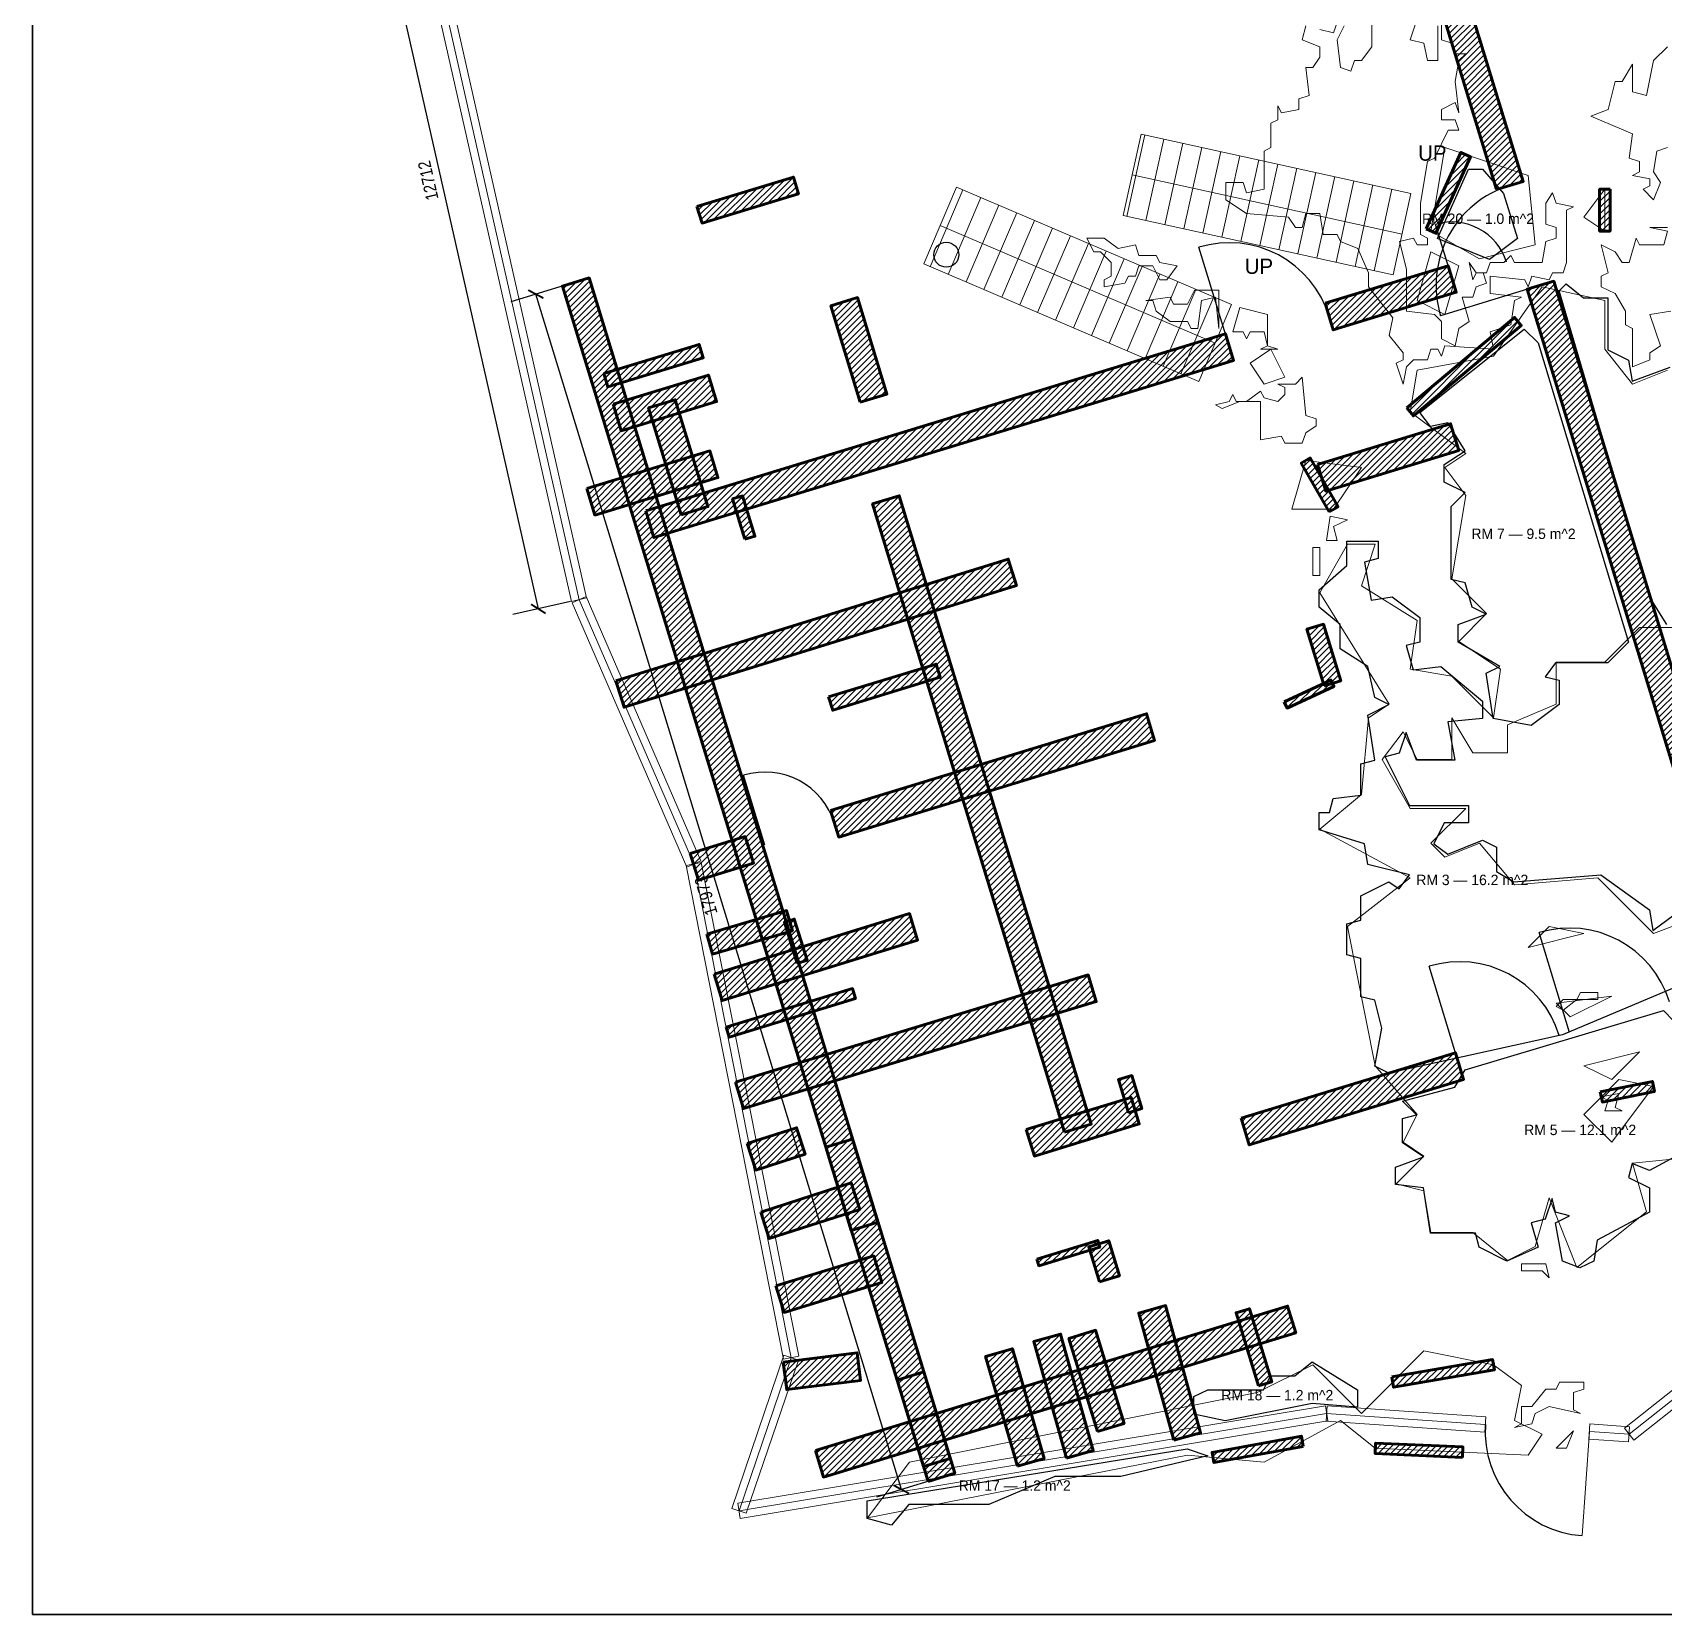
# Model space of a CAD drawing. Header units: metres. Extents: x 0 to 118, y -39 to 25.
# Drawn here: x 0 to 23.46, y -36.66 to -13.92 of the extents above; entities that cross this region are included whole.
import ezdxf
from ezdxf.enums import TextEntityAlignment as Align

# ---------------------------------------------------------------- set-up
doc = ezdxf.new("R2010")
doc.units = ezdxf.units.M
for name, color, linetype, lineweight in [('A-ANNO-DIMS', 3, 'Continuous', 18), ('A-ANNO-SYMB', 1, 'Continuous', 25), ('A-ANNO-TTLB', 7, 'Continuous', 35), ('A-AREA', 3, 'Continuous', 13), ('A-DOOR', 2, 'Continuous', 25), ('A-FLOR-STRS', 5, 'Continuous', 18), ('A-FURN', 8, 'Continuous', 13), ('A-GLAZ', 4, 'Continuous', 13), ('A-WALL', 7, 'Continuous', 60), ('A-WALL-PATT', 8, 'Continuous', 13)]:
    doc.layers.add(name, color=color, linetype=linetype, lineweight=lineweight)
doc.styles.add('OpenSansCondensed-Light', font='OpenSansCondensed-Light.ttf')
doc.dimstyles.new('EZDXF', dxfattribs={"dimtxt": 0.25, "dimasz": 0.175, "dimexe": 0.375, "dimexo": 0.125, "dimgap": 0.1, "dimtad": 1, "dimlfac": 100, "dimzin": 12, "dimdsep": 46, "dimtxsty": 'OpenSansCondensed-Light', "dimblk": 'ARCHTICK', "dimcen": 2.5, "dimazin": 3, "dimtfac": 0.5, "dimtmove": 2, "dimatfit": 3})

# ---------------------------------------------------------------- blocks, each defined once
blk = doc.blocks.new('_ARCHTICK')
at = {"color": 0, "linetype": 'BYBLOCK', "const_width": 0.15}
blk.add_lwpolyline([(-0.5, -0.5), (0.5, 0.5)], dxfattribs=at)

msp = doc.modelspace()

# ---------------------------------------------------------------- hatches: boundary and pattern name
at = {"layer": 'A-WALL-PATT'}
h = msp.add_hatch(dxfattribs=at)
h.set_pattern_fill('ANSI31', scale=0.02)
h.paths.add_polyline_path([(21.0514, -16.1781), (19.385, -10.7277), (19.7675, -10.6108), (21.4339, -16.0611)])
h = msp.add_hatch(dxfattribs=at)
h.set_pattern_fill('ANSI31', scale=0.02)
h.paths.add_polyline_path([(20.0393, -16.744), (20.5393, -15.644), (20.6759, -15.706), (20.1759, -16.806)])
h = msp.add_hatch(dxfattribs=at)
h.set_pattern_fill('ANSI31', scale=0.02)
h.paths.add_polyline_path([(9.5528, -16.4223), (10.9395, -15.9984), (11.0126, -16.2375), (9.6259, -16.6614)])
h = msp.add_hatch(dxfattribs=at)
h.set_pattern_fill('ANSI31', scale=0.02)
h.paths.add_polyline_path([(22.6826, -16.175), (22.6826, -16.775), (22.5326, -16.775), (22.5326, -16.175)])
h = msp.add_hatch(dxfattribs=at)
h.set_pattern_fill('ANSI31', scale=0.02)
h.paths.add_polyline_path([(18.5859, -17.8134), (20.3544, -17.2728), (20.4713, -17.6553), (18.7028, -18.196)])
h = msp.add_hatch(dxfattribs=at)
h.set_pattern_fill('ANSI31', scale=0.02)
h.paths.add_polyline_path([(12.8765, -34.7514), (7.6183, -17.5651), (8.0008, -17.448), (13.259, -34.6343)])
h = msp.add_hatch(dxfattribs=at)
h.set_pattern_fill('ANSI31', scale=0.02)
h.paths.add_polyline_path([(24.7056, -28.1305), (21.4899, -17.6126), (21.8724, -17.4956), (25.0881, -28.0135)])
h = msp.add_hatch(dxfattribs=at)
h.set_pattern_fill('ANSI31', scale=0.02)
h.paths.add_polyline_path([(11.9021, -19.2355), (11.4782, -17.8489), (11.8607, -17.7319), (12.2847, -19.1186)])
h = msp.add_hatch(dxfattribs=at)
h.set_pattern_fill('ANSI31', scale=0.02)
h.paths.add_polyline_path([(19.7594, -19.3175), (21.3094, -18.0175), (21.4058, -18.1325), (19.8558, -19.4325)])
h = msp.add_hatch(dxfattribs=at)
h.set_pattern_fill('ANSI31', scale=0.02)
h.paths.add_polyline_path([(8.8172, -20.8), (17.1514, -18.252), (17.2684, -18.6345), (8.9342, -21.1825)])
h = msp.add_hatch(dxfattribs=at)
h.set_pattern_fill('ANSI31', scale=0.02)
h.paths.add_polyline_path([(8.2126, -18.824), (9.5838, -18.4049), (9.6423, -18.5961), (8.2711, -19.0153)])
h = msp.add_hatch(dxfattribs=at)
h.set_pattern_fill('ANSI31', scale=0.02)
h.paths.add_polyline_path([(8.3473, -19.2639), (9.7183, -18.8448), (9.8353, -19.2273), (8.4642, -19.6464)])
h = msp.add_hatch(dxfattribs=at)
h.set_pattern_fill('ANSI31', scale=0.02)
h.paths.add_polyline_path([(9.3279, -20.853), (8.8583, -19.3169), (9.2408, -19.1999), (9.7104, -20.7361)])
h = msp.add_hatch(dxfattribs=at)
h.set_pattern_fill('ANSI31', scale=0.02)
h.paths.add_polyline_path([(18.477, -20.1308), (20.3896, -19.5461), (20.5066, -19.9286), (18.594, -20.5134)])
h = msp.add_hatch(dxfattribs=at)
h.set_pattern_fill('ANSI31', scale=0.02)
h.paths.add_polyline_path([(7.9691, -20.4771), (9.7383, -19.9362), (9.8552, -20.3187), (8.0861, -20.8596)])
h = msp.add_hatch(dxfattribs=at)
h.set_pattern_fill('ANSI31', scale=0.02)
h.paths.add_polyline_path([(18.6425, -20.8122), (18.2425, -20.1122), (18.3727, -20.0378), (18.7727, -20.7378)])
h = msp.add_hatch(dxfattribs=at)
h.set_pattern_fill('ANSI31', scale=0.02)
h.paths.add_polyline_path([(10.243, -21.2067), (10.0659, -20.6274), (10.2093, -20.5835), (10.3864, -21.1629)])
h = msp.add_hatch(dxfattribs=at)
h.set_pattern_fill('ANSI31', scale=0.02)
h.paths.add_polyline_path([(14.8405, -29.7318), (12.0785, -20.6979), (12.4611, -20.5809), (15.223, -29.6149)])
h = msp.add_hatch(dxfattribs=at)
h.set_pattern_fill('ANSI31', scale=0.02)
h.paths.add_polyline_path([(8.3872, -23.2402), (14.0295, -21.4906), (14.1479, -21.8726), (8.5057, -23.6222)])
h = msp.add_hatch(dxfattribs=at)
h.set_pattern_fill('ANSI31', scale=0.02)
h.paths.add_polyline_path([(18.5718, -23.3137), (18.3232, -22.5009), (18.5623, -22.4278), (18.8108, -23.2406)])
h = msp.add_hatch(dxfattribs=at)
h.set_pattern_fill('ANSI31', scale=0.02)
h.paths.add_polyline_path([(11.4468, -23.4724), (12.9916, -23.0001), (13.05, -23.1914), (11.5053, -23.6637)])
h = msp.add_hatch(dxfattribs=at)
h.set_pattern_fill('ANSI31', scale=0.02)
h.paths.add_polyline_path([(17.9967, -23.5423), (18.6704, -23.2318), (18.7122, -23.3226), (18.0386, -23.6331)])
h = msp.add_hatch(dxfattribs=at)
h.set_pattern_fill('ANSI31', scale=0.02)
h.paths.add_polyline_path([(11.4754, -25.1048), (16.0178, -23.7161), (16.1347, -24.0986), (11.5923, -25.4873)])
h = msp.add_hatch(dxfattribs=at)
h.set_pattern_fill('ANSI31', scale=0.02)
h.paths.add_polyline_path([(9.4565, -25.7262), (10.2481, -25.4801), (10.3669, -25.862), (9.5753, -26.1081)])
h = msp.add_hatch(dxfattribs=at)
h.set_pattern_fill('ANSI31', scale=0.02)
h.paths.add_polyline_path([(9.6926, -26.8838), (10.8414, -26.5461), (10.926, -26.8339), (9.7772, -27.1716)])
h = msp.add_hatch(dxfattribs=at)
h.set_pattern_fill('ANSI31', scale=0.02)
h.paths.add_polyline_path([(9.7982, -27.4582), (12.6076, -26.5876), (12.726, -26.9697), (9.9166, -27.8402)])
h = msp.add_hatch(dxfattribs=at)
h.set_pattern_fill('ANSI31', scale=0.02)
h.paths.add_polyline_path([(10.9931, -27.3042), (10.8097, -26.7129), (10.953, -26.6685), (11.1364, -27.2597)])
h = msp.add_hatch(dxfattribs=at)
h.set_pattern_fill('ANSI31', scale=0.02)
h.paths.add_polyline_path([(9.9712, -28.2225), (11.7881, -27.667), (11.832, -27.8105), (10.015, -28.366)])
h = msp.add_hatch(dxfattribs=at)
h.set_pattern_fill('ANSI31', scale=0.02)
h.paths.add_polyline_path([(10.1055, -29.0104), (15.1791, -27.4702), (15.2953, -27.8529), (10.2217, -29.3931)])
h = msp.add_hatch(dxfattribs=at)
h.set_pattern_fill('ANSI31', scale=0.02)
h.paths.add_polyline_path([(17.3776, -29.5319), (20.4604, -28.5894), (20.5773, -28.9719), (17.4946, -29.9144)])
h = msp.add_hatch(dxfattribs=at)
h.set_pattern_fill('ANSI31', scale=0.02)
h.paths.add_polyline_path([(15.7584, -29.4512), (15.6132, -28.9761), (15.8045, -28.9177), (15.9497, -29.3927)])
h = msp.add_hatch(dxfattribs=at)
h.set_pattern_fill('ANSI31', scale=0.02)
h.paths.add_polyline_path([(22.5429, -29.1515), (23.2929, -29.0015), (23.3223, -29.1485), (22.5723, -29.2985)])
h = msp.add_hatch(dxfattribs=at)
h.set_pattern_fill('ANSI31', scale=0.02)
h.paths.add_polyline_path([(14.2892, -29.6912), (15.7956, -29.2307), (15.9125, -29.6132), (14.4062, -30.0737)])
h = msp.add_hatch(dxfattribs=at)
h.set_pattern_fill('ANSI31', scale=0.02)
h.paths.add_polyline_path([(10.2768, -29.8963), (10.9853, -29.6684), (11.1078, -30.0492), (10.3993, -30.2771)])
h = msp.add_hatch(dxfattribs=at)
h.set_pattern_fill('ANSI31', scale=0.02)
h.paths.add_polyline_path([(11.7727, -31.1438), (11.407, -29.9485), (11.7895, -29.8315), (12.1552, -31.0268)])
h = msp.add_hatch(dxfattribs=at)
h.set_pattern_fill('ANSI31', scale=0.02)
h.paths.add_polyline_path([(10.4707, -30.8805), (11.7699, -30.4614), (11.8927, -30.8421), (10.5935, -31.2612)])
h = msp.add_hatch(dxfattribs=at)
h.set_pattern_fill('ANSI31', scale=0.02)
h.paths.add_polyline_path([(14.4409, -31.5555), (15.3168, -31.2878), (15.3461, -31.3834), (14.4702, -31.6512)])
h = msp.add_hatch(dxfattribs=at)
h.set_pattern_fill('ANSI31', scale=0.02)
h.paths.add_polyline_path([(15.3418, -31.8825), (15.188, -31.3794), (15.4749, -31.2917), (15.6287, -31.7948)])
h = msp.add_hatch(dxfattribs=at)
h.set_pattern_fill('ANSI31', scale=0.02)
h.paths.add_polyline_path([(10.6894, -31.9401), (12.0941, -31.5105), (12.2111, -31.8931), (10.8064, -32.3226)])
h = msp.add_hatch(dxfattribs=at)
h.set_pattern_fill('ANSI31', scale=0.02)
h.paths.add_polyline_path([(11.2563, -34.3072), (18.0461, -32.2313), (18.163, -32.6139), (11.3732, -34.6897)])
h = msp.add_hatch(dxfattribs=at)
h.set_pattern_fill('ANSI31', scale=0.02)
h.paths.add_polyline_path([(16.4099, -34.1603), (15.9061, -32.3316), (16.2917, -32.2253), (16.7956, -34.054)])
h = msp.add_hatch(dxfattribs=at)
h.set_pattern_fill('ANSI31', scale=0.02)
h.paths.add_polyline_path([(17.6284, -33.3794), (17.3067, -32.3274), (17.498, -32.269), (17.8196, -33.3209)])
h = msp.add_hatch(dxfattribs=at)
h.set_pattern_fill('ANSI31', scale=0.02)
h.paths.add_polyline_path([(15.3118, -34.0353), (14.9025, -32.6965), (15.285, -32.5795), (15.6943, -33.9184)])
h = msp.add_hatch(dxfattribs=at)
h.set_pattern_fill('ANSI31', scale=0.02)
h.paths.add_polyline_path([(14.1602, -34.5355), (13.7041, -32.955), (14.0884, -32.8441), (14.5445, -34.4246)])
h = msp.add_hatch(dxfattribs=at)
h.set_pattern_fill('ANSI31', scale=0.02)
h.paths.add_polyline_path([(14.8676, -34.417), (14.3959, -32.7422), (14.781, -32.6337), (15.2526, -34.3085)])
h = msp.add_hatch(dxfattribs=at)
h.set_pattern_fill('ANSI31', scale=0.02)
h.paths.add_polyline_path([(10.7944, -33.0359), (11.8563, -32.9032), (11.9059, -33.3001), (10.844, -33.4328)])
h = msp.add_hatch(dxfattribs=at)
h.set_pattern_fill('ANSI31', scale=0.02)
h.paths.add_polyline_path([(19.5449, -33.2511), (20.9949, -33.0011), (21.0203, -33.1489), (19.5703, -33.3989)])
h = msp.add_hatch(dxfattribs=at)
h.set_pattern_fill('ANSI31', scale=0.02)
h.paths.add_polyline_path([(12.8113, -34.5385), (12.431, -33.2953), (12.8135, -33.1783), (13.1938, -34.4214)])
h = msp.add_hatch(dxfattribs=at)
h.set_pattern_fill('ANSI31', scale=0.02)
h.paths.add_polyline_path([(18.271, -34.2488), (16.9877, -34.4821), (16.9608, -34.3345), (18.2442, -34.1012)])
h = msp.add_hatch(dxfattribs=at)
h.set_pattern_fill('ANSI31', scale=0.02)
h.paths.add_polyline_path([(20.5613, -34.4071), (19.3042, -34.3499), (19.311, -34.2001), (20.5681, -34.2572)])

# ---------------------------------------------------------------- linework, layer by layer
at = {"layer": 'A-ANNO-SYMB'}
msp.add_circle((13.1384, -17.1153), 0.18, dxfattribs=at)
at = {"layer": 'A-ANNO-TTLB'}
msp.add_lwpolyline([(0, -36.6639), (36.9582, -36.6639), (36.9582, 22.9708), (0, 22.9708)], close=True, dxfattribs=at)
at = {"layer": 'A-AREA'}
for points in [[(21.6076, -16.975), (20.8076, -17.175), (20.1076, -16.775), (20.3076, -15.575), (21.5076, -15.975)], [(22.6076, -16.775), (22.3076, -16.575), (22.6076, -16.175)], [(20.3076, -17.975), (19.9076, -17.775), (20.1076, -17.075), (20.5076, -17.275)], [(17.7076, -18.975), (17.5076, -18.675), (17.8076, -18.475), (18.0076, -18.875)], [(18.1076, -20.775), (18.3076, -20.075), (19.1076, -20.175), (18.7076, -20.775)], [(21.5076, -27.075), (22.3076, -26.875), (21.8076, -26.775)], [(21.9076, -27.875), (22.1076, -28.075), (22.7076, -27.775)], [(22.3076, -28.775), (22.7076, -28.975), (23.1076, -28.575)], [(22.3076, -29.475), (22.7076, -29.875), (23.3076, -29.075), (22.8076, -28.975)], [(12.0076, -35.275), (12.6076, -34.475), (17.6076, -33.475), (18.4076, -33.075), (19.1076, -33.775), (20.0076, -32.875), (21.0076, -33.075), (21.4076, -33.375), (21.3076, -33.875), (21.7076, -34.075), (21.5076, -34.375), (19.3076, -34.275), (18.8076, -33.875), (17.7076, -34.475), (16.6076, -34.375)]]:
    msp.add_lwpolyline(points, close=True, dxfattribs=at)
for points in [[(24.0076, -30.075), (23.0076, -30.175), (23.2076, -30.875), (22.2076, -31.675), (21.8076, -30.675), (21.6076, -31.375), (21.2076, -31.575), (20.7076, -31.175), (20.1076, -31.175), (20.0076, -30.575), (19.6076, -30.475), (20.0076, -30.075), (19.7076, -29.875), (19.9076, -29.475), (19.3076, -28.775), (18.9076, -26.775), (19.8076, -26.075), (18.5076, -25.375), (19.1076, -24.875), (19.2076, -23.775), (19.5076, -23.575), (18.5076, -21.975), (18.9076, -21.275), (19.3076, -21.275), (19.1076, -21.875), (19.9076, -22.375), (19.8076, -23.075), (20.4076, -23.175), (21.0076, -23.775), (21.1076, -23.075), (20.5076, -22.675), (20.9076, -22.275), (20.4076, -21.775), (20.6076, -20.575), (20.3076, -20.175), (20.6076, -19.975), (19.8076, -19.375), (19.9076, -18.775), (21.0076, -18.575), (21.7076, -17.575), (22.6076, -17.775), (22.6076, -18.475), (23.0076, -18.975), (23.5076, -18.775)], [(23.6076, -22.475), (23.1076, -22.475), (22.6076, -22.975), (21.9076, -22.975), (21.9076, -23.575), (21.2076, -23.875), (21.2076, -24.275), (20.7076, -24.275), (20.4076, -23.775), (20.4076, -24.375), (19.9076, -24.375), (19.7076, -23.975), (19.4076, -24.375), (19.8076, -25.075), (20.6076, -25.075), (20.1076, -25.575), (20.3076, -25.775), (20.8076, -25.575), (21.3076, -26.175), (22.5076, -26.075), (23.3076, -26.875), (24.1076, -26.575)]]:
    msp.add_lwpolyline(points, dxfattribs=at)
at = {"layer": 'A-AREA-RM'}
for points in [[(20.95, -17.1835), (20.2, -16.8835), (20.65, -15.8835), (20.85, -15.8835), (21.15, -16.2335), (21.35, -16.8835)], [(21, -23.7835), (20.9, -23.1335), (21.1, -23.0335), (20.5, -22.6835), (20.5, -22.4335), (20.9, -22.2835), (20.7, -22.1835), (20.6, -21.8335), (20.4, -21.7835), (20.4, -20.7335), (20.6, -20.5335), (20.3, -20.3835), (20.3, -20.1335), (20.6, -19.9335), (20.35, -19.5335), (20.1, -19.5835), (19.95, -19.3835), (21.45, -18.1835), (21.65, -18.3835), (22.95, -22.6835), (22.65, -22.9835), (21.9, -22.9835), (21.75, -23.1835), (21.95, -23.2335), (21.95, -23.5835), (21.55, -23.8835)], [(16.7, -33.7835), (16.7, -33.5335), (16.9, -33.4335), (17.7, -33.4335), (17.8, -33.2335), (18.15, -33.2335), (18.4, -33.0335), (19.05, -33.4335), (19.05, -33.6835), (18.4, -33.6335), (17.15, -33.8835)], [(12, -35.2835), (12, -35.0335), (16.6, -34.2835), (16.9, -34.3835), (15.65, -34.6835), (14.7, -34.6835), (13.75, -35.0835), (12.6, -35.0835), (12.35, -35.3835)]]:
    msp.add_lwpolyline(points, close=True, dxfattribs=at)
for points in [[(23.5, -22.4335), (23.25, -22.0335), (21.95, -17.6335), (22.05, -17.5335), (22.3, -17.7335), (22.65, -17.7335), (22.65, -18.4835), (22.95, -18.6335), (23, -18.9335), (23.55, -18.7335)], [(24.25, -27.3835), (22, -28.3335), (19.5, -28.8835), (19.3, -28.7835), (19.4, -28.2335), (19.3, -27.8335), (19.1, -27.7835), (19.1, -27.2335), (18.9, -27.1835), (18.9, -26.7335), (19.1, -26.6835), (19.1, -26.3335), (19.5, -26.1335), (19.65, -26.2335), (19.8, -26.0335), (19.2, -25.8835), (19.15, -25.5835), (18.5, -25.3835), (18.5, -25.1335), (18.65, -25.1335), (18.7, -24.9335), (19.1, -24.8835), (19.1, -24.4335), (19.3, -24.3835), (19.2, -23.7335), (19.5, -23.5835), (19.3, -23.4835), (19.2, -23.0335), (18.8, -22.7835), (18.8, -22.4335), (18.5, -22.1835), (18.5, -21.9335), (18.9, -21.5835), (18.9, -21.2335), (19.35, -21.2335), (19.35, -21.4835), (19.15, -21.5335), (19.25, -22.0835), (19.55, -22.0335), (19.95, -22.3335), (19.95, -22.6835), (19.75, -22.7335), (19.85, -23.0835), (20.25, -23.0335), (20.85, -23.5335), (20.85, -23.7835), (20.35, -23.8335), (20.45, -24.3835), (19.9, -24.3835), (19.75, -23.9835), (19.65, -24.2835), (19.45, -24.3335), (19.8, -25.0335), (20.65, -25.0335), (20.65, -25.2835), (20.3, -25.2835), (20.15, -25.5835), (20.35, -25.7335), (20.85, -25.5335), (21.05, -25.6335), (21.05, -25.9835), (21.3, -26.1335), (22.55, -26.0335), (23.25, -26.5335), (23.3, -26.8335), (23.7, -26.5335)], [(23.8, -29.9835), (23.25, -30.2835), (23, -30.1835), (22.95, -30.3835), (23.25, -30.5335), (23.25, -30.8835), (22.5, -31.2835), (22.45, -31.5835), (22.25, -31.6835), (22, -31.5835), (21.9, -31.0335), (22.1, -30.9335), (21.9, -30.8835), (21.85, -30.6835), (21.75, -30.9835), (21.55, -31.0335), (21.65, -31.3835), (21.2, -31.5835), (20.8, -31.3835), (20.75, -31.1835), (20.1, -31.1835), (20, -30.5335), (19.6, -30.4835), (19.6, -30.2335), (20, -30.0835), (19.7, -29.8835), (19.7, -29.5335), (19.9, -29.4835), (19.7, -29.2835), (20.45, -29.0835), (20.6, -28.8335), (23.45, -27.9835), (23.6, -28.1335)]]:
    msp.add_lwpolyline(points, dxfattribs=at)
at = {"layer": 'A-DOOR'}
for p, q in [((20.4129, -17.464), (20.1734, -16.6808)), ((17.2099, -18.4433), (16.7713, -17.0088)), ((21.6812, -17.5541), (20.2467, -17.9926)), ((10.5297, -25.6031), (10.2227, -24.599)), ((22.1024, -28.2965), (21.6639, -26.8621)), ((20.5189, -28.7807), (20.0803, -27.3462))]:
    msp.add_line(p, q, dxfattribs=at)
for centre, radius, start, end in [((21.6812, -17.5541), 1.5, 107, 197), ((20.4129, -17.464), 0.8191, 17, 107), ((17.2099, -18.4433), 1.5, 17, 107), ((10.5297, -25.6031), 1.05, 17, 107), ((22.1024, -28.2965), 1.5, 17, 107), ((20.5189, -28.7807), 1.5, 17, 107), ((22.3862, -34.0356), 1.5, 176.05481, 266.05481)]:
    msp.add_arc(centre, radius, start, end, dxfattribs=at)
at = {"layer": 'A-FLOR-STRS'}
for p, q in [((15.7342, -16.564), (15.9916, -15.3919)), ((16.0077, -16.624), (16.265, -15.452)), ((16.2812, -16.6841), (16.5385, -15.512)), ((16.5546, -16.7442), (16.812, -15.5721)), ((16.8281, -16.8042), (17.0855, -15.6321)), ((17.1016, -16.8643), (17.359, -15.6922)), ((17.3751, -16.9243), (17.6325, -15.7522)), ((17.6486, -16.9844), (17.906, -15.8123)), ((17.9221, -17.0444), (18.1794, -15.8724)), ((18.1955, -17.1045), (18.4529, -15.9324)), ((12.9071, -17.2875), (13.3783, -16.1838)), ((19.6917, -16.8187), (15.8114, -15.9666)), ((18.469, -17.1645), (18.7264, -15.9925)), ((18.7425, -17.2246), (18.9999, -16.0525)), ((19.016, -17.2846), (19.2734, -16.1126)), ((19.2895, -17.3447), (19.5469, -16.1726)), ((13.1646, -17.3974), (13.6358, -16.2938)), ((13.4221, -17.5073), (13.8933, -16.4037)), ((13.6797, -17.6173), (14.1508, -16.5136)), ((13.9372, -17.7272), (14.4083, -16.6236)), ((17.0054, -18.3847), (13.0504, -16.6963)), ((14.1947, -17.8371), (14.6658, -16.7335)), ((14.4522, -17.9471), (14.9234, -16.8434)), ((14.7097, -18.057), (15.1809, -16.9534)), ((14.9672, -18.1669), (15.4384, -17.0633)), ((15.2247, -18.2769), (15.6959, -17.1732)), ((15.4823, -18.3868), (15.9534, -17.2832)), ((15.7398, -18.4968), (16.2109, -17.3931)), ((15.9973, -18.6067), (16.4684, -17.503)), ((16.2548, -18.7166), (16.726, -17.613)), ((16.5123, -18.8266), (16.9835, -17.7229))]:
    msp.add_line(p, q, dxfattribs=at)
for points in [[(19.563, -17.4048), (15.6827, -16.5527), (15.94, -15.3806), (19.8203, -16.2327)], [(16.7698, -18.9365), (12.8148, -17.2481), (13.286, -16.1444), (17.241, -17.8329)]]:
    msp.add_lwpolyline(points, close=True, dxfattribs=at)
at = {"layer": 'A-FURN'}
for points in [[(20.2576, -13.725), (20.2576, -14.025), (20.4076, -14.075), (20.4576, -14.225), (20.6076, -14.225), (20.5076, -14.325), (20.4576, -14.625), (20.5076, -15.075), (20.4576, -14.925), (20.2576, -15.025), (20.2576, -15.175), (20.4576, -15.175), (20.5076, -15.325), (20.3576, -15.325), (20.1576, -15.725), (20.0576, -15.775), (19.9576, -16.375), (19.9576, -16.825), (20.0576, -16.875), (20.0576, -16.975), (19.9076, -16.975), (19.8576, -16.875), (19.6576, -16.925), (19.7576, -17.325), (19.7576, -17.925), (20.1576, -17.975), (20.2576, -18.075), (20.2576, -18.325), (20.4576, -18.425), (20.5076, -18.175), (20.6576, -18.075), (20.5576, -17.725), (20.7076, -17.725), (20.7576, -17.575), (20.9076, -17.525), (20.8576, -17.375), (20.7576, -17.375), (20.7076, -17.475), (20.6576, -17.225), (20.7576, -17.375), (20.9076, -17.375), (20.9576, -17.225), (21.1576, -17.225), (21.2576, -17.125), (21.3076, -17.225), (21.7076, -17.225), (21.7576, -16.925), (21.9076, -16.875), (21.9076, -16.725), (21.7576, -16.675), (21.7576, -16.375), (21.8576, -16.225), (21.9076, -16.375), (22.1576, -16.425), (22.0576, -16.475), (22.0576, -17.225), (22.0076, -17.375), (21.8576, -17.375), (21.8076, -17.475), (21.5576, -17.425), (21.5076, -17.575), (21.4576, -17.475), (20.9576, -17.425), (20.9576, -17.675), (21.4076, -17.725), (21.3076, -17.775), (21.2576, -18.125), (20.9576, -18.225), (21.0076, -18.475), (20.3076, -18.425), (20.2576, -18.575), (20.2076, -18.475), (20.1076, -18.475), (20.0576, -18.625), (19.8576, -18.625), (19.7576, -18.725), (19.7076, -18.975), (19.6076, -18.675), (19.7076, -18.625), (19.7076, -18.525), (19.5076, -18.275), (19.5576, -18.025), (19.2076, -17.575), (19.2076, -17.375), (19.0576, -17.025), (18.8076, -16.925), (18.7576, -16.825), (18.5576, -16.825), (18.5076, -16.525), (18.3076, -16.525), (18.2576, -16.725), (18.1576, -16.725), (18.0576, -16.575), (17.4576, -16.525), (17.1576, -16.325), (17.1576, -16.075), (17.4076, -16.075), (17.4576, -16.225), (17.7076, -16.175), (17.7076, -15.625), (17.8076, -15.575), (17.8076, -15.225), (17.9076, -15.175), (17.9076, -14.975), (17.9576, -15.075), (18.2076, -15.025), (18.2076, -14.875), (18.3576, -14.825), (18.3076, -14.425), (18.4076, -14.425), (18.5076, -14.275), (18.5076, -14.125), (18.2576, -14.025), (18.3076, -13.825)], [(18.5076, -13.875), (18.7076, -13.925), (18.7576, -13.775)], [(18.8576, -13.825), (18.7576, -14.025), (18.8076, -14.425), (18.9576, -14.475), (19.0076, -14.325), (19.1076, -14.325), (19.2576, -14.125), (19.2576, -13.675)], [(19.9076, -13.725), (19.8076, -14.025), (20.0076, -14.075), (20.0576, -14.325), (20.2076, -14.325), (20.2076, -13.825)], [(23.5076, -15.575), (23.3576, -15.625), (23.3076, -15.925), (23.4076, -16.075), (23.3076, -16.325), (23.1576, -16.175), (23.2576, -16.125), (23.2576, -16.025), (23.0076, -15.975), (23.1076, -15.925), (23.1076, -15.775), (22.9576, -15.725), (23.0076, -15.375), (22.4076, -15.125), (22.6576, -15.025), (22.7576, -14.625), (22.8576, -14.625), (23.0076, -14.375), (23.0076, -14.775), (23.2076, -14.825), (23.3076, -14.325), (23.5076, -14.125)], [(23.5576, -17.925), (23.2576, -17.975), (23.4076, -18.425), (23.2576, -18.525), (23.2576, -18.625), (23.0076, -18.725), (23.0076, -18.175), (22.9076, -18.125), (22.9076, -17.925), (22.7576, -17.675), (22.5576, -17.575), (22.5576, -17.425), (22.6576, -17.375), (22.5576, -16.975), (22.7576, -17.075), (22.8576, -17.225), (22.9576, -17.225), (23.0576, -16.875), (23.1076, -16.975), (23.4576, -16.975), (23.5076, -16.775), (23.2576, -16.725), (23.5076, -16.725)]]:
    msp.add_lwpolyline(points, dxfattribs=at)
for points in [[(15.1576, -16.875), (15.4076, -16.875), (15.6076, -17.025), (15.8576, -16.975), (15.9076, -17.125), (16.1576, -17.125), (16.2076, -17.225), (16.4576, -17.275), (16.3076, -17.475), (16.2076, -17.475), (16.1076, -17.275), (15.9076, -17.275), (15.8576, -17.425), (15.7576, -17.425), (15.7076, -17.525), (15.4076, -17.575), (15.4076, -17.475), (15.5076, -17.425), (15.5076, -17.225), (15.3576, -17.075), (15.2576, -17.075)], [(17.0576, -18.175), (17.0076, -17.725), (16.8076, -17.775), (16.7576, -18.175), (16.6576, -18.175), (16.6076, -18.075), (16.3576, -18.075), (16.1576, -17.925), (16.1076, -17.775), (16.0076, -17.775), (16.3576, -17.725), (16.4076, -17.825), (16.6076, -17.825), (16.7076, -17.625), (17.0576, -17.625)], [(17.9076, -18.475), (17.6576, -18.475), (17.7576, -18.425), (17.7076, -18.225), (17.5076, -18.225), (17.4576, -18.325), (17.4076, -18.225), (17.2576, -18.225), (17.3576, -17.875), (17.7576, -17.975), (17.7576, -18.425)], [(18.4576, -19.575), (18.3076, -19.675), (18.2576, -19.825), (18.0076, -19.825), (17.9576, -19.725), (17.6576, -19.775), (17.6576, -19.225), (17.3576, -19.225), (17.1076, -19.325), (17.0076, -19.275), (17.2076, -19.225), (17.2576, -19.125), (17.3076, -19.225), (17.4576, -19.225), (17.6576, -19.075), (17.7076, -19.175), (17.9076, -19.225), (18.0076, -19.125), (18.0076, -19.025), (17.9076, -18.975), (18.1576, -18.975), (18.2576, -18.875), (18.3076, -19.425), (18.4576, -19.475)], [(18.6076, -21.225), (18.6576, -20.875), (18.9076, -20.925), (18.7076, -21.025), (18.7576, -21.225)], [(18.4076, -21.725), (18.4076, -21.325), (18.5076, -21.325), (18.5076, -21.725)], [(21.9076, -27.925), (22.0076, -27.825), (22.2076, -27.825), (22.2576, -27.725), (22.5076, -27.725), (22.5076, -27.825), (22.2076, -27.825), (22.0076, -27.975)], [(22.8576, -29.425), (22.6076, -29.425), (22.6576, -29.275), (22.5576, -29.225), (22.8076, -29.175), (22.7576, -29.375)], [(21.8076, -31.825), (21.7076, -31.725), (21.4076, -31.725), (21.4076, -31.625), (21.7576, -31.625)], [(21.3076, -33.975), (21.4076, -33.925), (21.4076, -33.675), (21.5576, -33.675), (21.7576, -33.425), (21.9076, -33.425), (21.9576, -33.325), (22.3076, -33.325), (22.3076, -33.425), (22.1576, -33.475), (22.1576, -33.725), (22.2576, -33.775), (21.8076, -33.675), (21.6076, -33.775), (21.5576, -33.925)], [(21.9076, -34.275), (22.1576, -34.025), (22.0576, -34.275)]]:
    msp.add_lwpolyline(points, close=True, dxfattribs=at)
at = {"layer": 'A-GLAZ'}
for p, q in [((7.8576, -22.075), (5.0576, -9.675)), ((9.5076, -25.875), (7.8576, -22.075)), ((10.9076, -32.975), (9.5076, -25.875)), ((25.3576, -32.175), (22.9576, -34.075)), ((10.1576, -35.175), (10.9076, -32.975)), ((18.6076, -33.775), (10.1576, -35.175)), ((20.8897, -33.9324), (18.6076, -33.775)), ((22.3862, -34.0356), (22.2829, -35.532)), ((22.9576, -34.075), (22.3862, -34.0356))]:
    msp.add_line(p, q, dxfattribs=at)
for points in [[(7.7503, -22.0992), (4.9503, -9.6992), (5.1649, -9.6508), (7.9649, -22.0508)], [(9.4067, -25.9188), (7.7567, -22.1188), (7.9585, -22.0312), (9.6085, -25.8312)], [(10.7997, -32.9963), (9.3997, -25.8963), (9.6155, -25.8537), (11.0155, -32.9537)], [(25.4259, -32.2612), (23.0259, -34.1612), (22.8893, -33.9888), (25.2893, -32.0888)], [(10.0535, -35.1395), (10.8035, -32.9395), (11.0117, -33.0105), (10.2617, -35.2105)], [(18.6256, -33.8835), (10.1756, -35.2835), (10.1396, -35.0665), (18.5896, -33.6665)], [(20.8821, -34.0421), (18.6, -33.8847), (18.6152, -33.6653), (20.8973, -33.8226)], [(22.95, -34.1847), (22.3786, -34.1453), (22.3937, -33.9258), (22.9652, -33.9653)]]:
    msp.add_lwpolyline(points, close=True, dxfattribs=at)
at = {"layer": 'A-WALL'}
for points in [[(21.0514, -16.1781), (19.385, -10.7277), (19.7675, -10.6108), (21.4339, -16.0611)], [(20.0393, -16.744), (20.5393, -15.644), (20.6759, -15.706), (20.1759, -16.806)], [(9.5528, -16.4223), (10.9395, -15.9984), (11.0126, -16.2375), (9.6259, -16.6614)], [(22.6826, -16.175), (22.6826, -16.775), (22.5326, -16.775), (22.5326, -16.175)], [(18.5859, -17.8134), (20.3544, -17.2728), (20.4713, -17.6553), (18.7028, -18.196)], [(12.8765, -34.7514), (7.6183, -17.5651), (8.0008, -17.448), (13.259, -34.6343)], [(24.7056, -28.1305), (21.4899, -17.6126), (21.8724, -17.4956), (25.0881, -28.0135)], [(11.9021, -19.2355), (11.4782, -17.8489), (11.8607, -17.7319), (12.2847, -19.1186)], [(19.7594, -19.3175), (21.3094, -18.0175), (21.4058, -18.1325), (19.8558, -19.4325)], [(8.8172, -20.8), (17.1514, -18.252), (17.2684, -18.6345), (8.9342, -21.1825)], [(8.2126, -18.824), (9.5838, -18.4049), (9.6423, -18.5961), (8.2711, -19.0153)], [(8.3473, -19.2639), (9.7183, -18.8448), (9.8353, -19.2273), (8.4642, -19.6464)], [(9.3279, -20.853), (8.8583, -19.3169), (9.2408, -19.1999), (9.7104, -20.7361)], [(18.477, -20.1308), (20.3896, -19.5461), (20.5066, -19.9286), (18.594, -20.5134)], [(7.9691, -20.4771), (9.7383, -19.9362), (9.8552, -20.3187), (8.0861, -20.8596)], [(18.6425, -20.8122), (18.2425, -20.1122), (18.3727, -20.0378), (18.7727, -20.7378)], [(10.243, -21.2067), (10.0659, -20.6274), (10.2093, -20.5835), (10.3864, -21.1629)], [(14.8405, -29.7318), (12.0785, -20.6979), (12.4611, -20.5809), (15.223, -29.6149)], [(8.3872, -23.2402), (14.0295, -21.4906), (14.1479, -21.8726), (8.5057, -23.6222)], [(18.5718, -23.3137), (18.3232, -22.5009), (18.5623, -22.4278), (18.8108, -23.2406)], [(11.4468, -23.4724), (12.9916, -23.0001), (13.05, -23.1914), (11.5053, -23.6637)], [(17.9967, -23.5423), (18.6704, -23.2318), (18.7122, -23.3226), (18.0386, -23.6331)], [(11.4754, -25.1048), (16.0178, -23.7161), (16.1347, -24.0986), (11.5923, -25.4873)], [(9.4565, -25.7262), (10.2481, -25.4801), (10.3669, -25.862), (9.5753, -26.1081)], [(9.6926, -26.8838), (10.8414, -26.5461), (10.926, -26.8339), (9.7772, -27.1716)], [(9.7982, -27.4582), (12.6076, -26.5876), (12.726, -26.9697), (9.9166, -27.8402)], [(10.9931, -27.3042), (10.8097, -26.7129), (10.953, -26.6685), (11.1364, -27.2597)], [(9.9712, -28.2225), (11.7881, -27.667), (11.832, -27.8105), (10.015, -28.366)], [(10.1055, -29.0104), (15.1791, -27.4702), (15.2953, -27.8529), (10.2217, -29.3931)], [(17.3776, -29.5319), (20.4604, -28.5894), (20.5773, -28.9719), (17.4946, -29.9144)], [(15.7584, -29.4512), (15.6132, -28.9761), (15.8045, -28.9177), (15.9497, -29.3927)], [(22.5429, -29.1515), (23.2929, -29.0015), (23.3223, -29.1485), (22.5723, -29.2985)], [(14.2892, -29.6912), (15.7956, -29.2307), (15.9125, -29.6132), (14.4062, -30.0737)], [(10.2768, -29.8963), (10.9853, -29.6684), (11.1078, -30.0492), (10.3993, -30.2771)], [(11.7727, -31.1438), (11.407, -29.9485), (11.7895, -29.8315), (12.1552, -31.0268)], [(10.4707, -30.8805), (11.7699, -30.4614), (11.8927, -30.8421), (10.5935, -31.2612)], [(14.4409, -31.5555), (15.3168, -31.2878), (15.3461, -31.3834), (14.4702, -31.6512)], [(15.3418, -31.8825), (15.188, -31.3794), (15.4749, -31.2917), (15.6287, -31.7948)], [(10.6894, -31.9401), (12.0941, -31.5105), (12.2111, -31.8931), (10.8064, -32.3226)], [(11.2563, -34.3072), (18.0461, -32.2313), (18.163, -32.6139), (11.3732, -34.6897)], [(16.4099, -34.1603), (15.9061, -32.3316), (16.2917, -32.2253), (16.7956, -34.054)], [(17.6284, -33.3794), (17.3067, -32.3274), (17.498, -32.269), (17.8196, -33.3209)], [(15.3118, -34.0353), (14.9025, -32.6965), (15.285, -32.5795), (15.6943, -33.9184)], [(14.1602, -34.5355), (13.7041, -32.955), (14.0884, -32.8441), (14.5445, -34.4246)], [(14.8676, -34.417), (14.3959, -32.7422), (14.781, -32.6337), (15.2526, -34.3085)], [(10.7944, -33.0359), (11.8563, -32.9032), (11.9059, -33.3001), (10.844, -33.4328)], [(19.5449, -33.2511), (20.9949, -33.0011), (21.0203, -33.1489), (19.5703, -33.3989)], [(12.8113, -34.5385), (12.431, -33.2953), (12.8135, -33.1783), (13.1938, -34.4214)], [(18.271, -34.2488), (16.9877, -34.4821), (16.9608, -34.3345), (18.2442, -34.1012)], [(20.5613, -34.4071), (19.3042, -34.3499), (19.311, -34.2001), (20.5681, -34.2572)]]:
    msp.add_lwpolyline(points, close=True, dxfattribs=at)

# ---------------------------------------------------------------- texts
at = {"layer": 'A-AREA-IDEN'}
for s, p in [('RM 20 — 1.0 m^2', (20.7848, -16.598)), ('RM 7 — 9.5 m^2', (21.4392, -21.1278)), ('RM 3 — 16.2 m^2', (20.7019, -26.1039)), ('RM 5 — 12.1 m^2', (22.2535, -29.6983)), ('RM 18 — 1.2 m^2', (17.8981, -33.512)), ('RM 17 — 1.2 m^2', (14.1228, -34.8123))]:
    msp.add_text(s, height=0.15, dxfattribs=at).set_placement(p, align=Align.MIDDLE_CENTER)
at = {"layer": 'A-FLOR-STRS'}
for p in [(19.9233, -15.7639), (17.4295, -17.3914)]:
    msp.add_text('UP', height=0.22, dxfattribs=at).set_placement(p)

# ---------------------------------------------------------------- dimensions: what is measured, and where the dimension line sits
at = {"layer": 'A-ANNO-DIMS'}
for base, p1, p2, angle in [((7.2723, -22.2072), (7.8576, -22.075), (5.0576, -9.675), 102.72436), ((12.494, -34.8684), (13.0677, -34.6928), (7.8095, -17.5065), 107.0116)]:
    msp.add_linear_dim(base=base, p1=p1, p2=p2, angle=angle, dimstyle='EZDXF', override={"dimtxt": 0.18, "dimdec": 0, "dimlfac": 1000}, dxfattribs=at).render()

doc.saveas('drawing.dxf')
